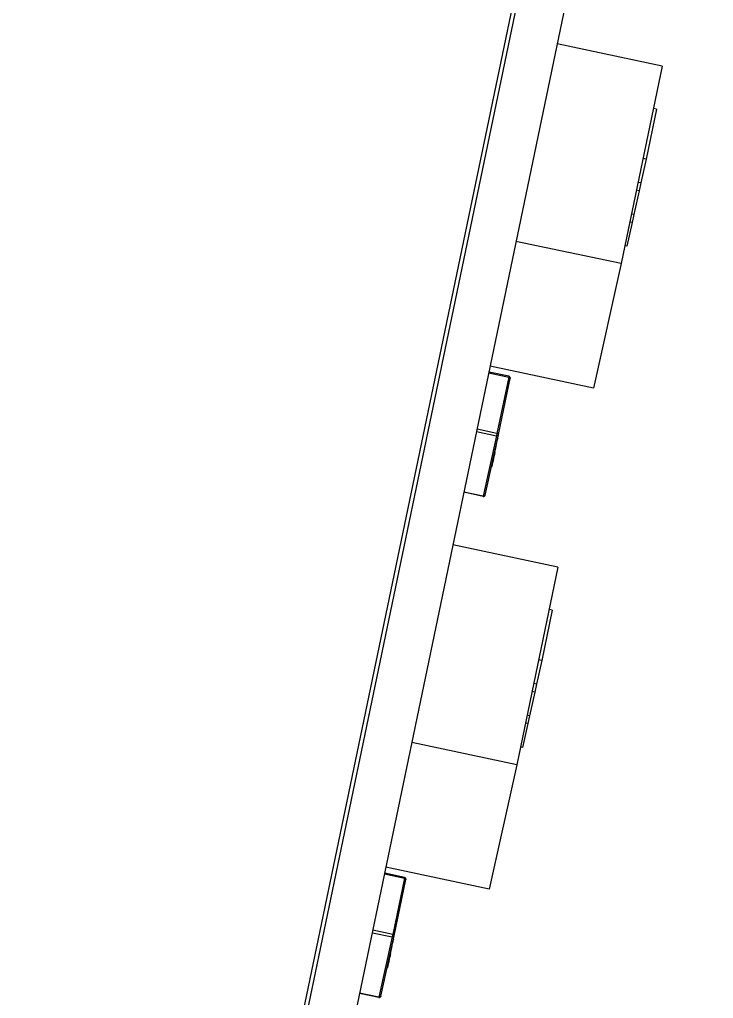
# Model space of a CAD drawing. Header units: millimetres. Extents: x 0 to 432, y 0 to 279.
# Drawn here: x 332.32 to 338.13, y 106.32 to 114.52 of the extents above; entities that cross this region are included whole.
import ezdxf

# ---------------------------------------------------------------- set-up
doc = ezdxf.new("R2010")
doc.units = ezdxf.units.MM
doc.header["$LTSCALE"] = 23.749
doc.layers.get('0').update_dxf_attribs({"linetype": 'CONTINUOUS'})

msp = doc.modelspace()

# ---------------------------------------------------------------- linework, layer by layer
at = {"color": 3, "linetype": 'CONTINUOUS'}
for p, q in [((337.7422, 120.6989), (332.8934, 97.4024)), ((337.1662, 118.0913), (332.3173, 94.7948))]:
    msp.add_line(p, q, dxfattribs=at)
at = {"color": 7, "linetype": 'CONTINUOUS'}
for p, q in [((338.1335, 120.616), (333.2847, 97.3195)), ((337.7036, 114.1327), (336.8229, 114.3192)), ((337.7036, 114.1327), (337.3591, 112.4773)), ((337.657, 113.7723), (337.5695, 113.3518)), ((337.657, 113.7723), (337.6298, 113.7781)), ((337.5695, 113.3518), (337.5256, 113.1531)), ((337.5695, 113.3518), (337.5423, 113.3576)), ((337.5256, 113.1531), (337.5008, 113.1584)), ((337.5248, 113.1533), (337.511, 113.087)), ((337.511, 113.087), (337.4671, 112.8883)), ((337.511, 113.087), (337.487, 113.092)), ((337.4671, 112.8883), (337.4455, 112.8928)), ((337.4663, 112.8884), (337.4524, 112.822)), ((337.4524, 112.822), (337.4086, 112.6233)), ((337.4524, 112.822), (337.4317, 112.8264)), ((337.3591, 112.4773), (336.4784, 112.6638)), ((337.4086, 112.6233), (337.3902, 112.6271)), ((337.3591, 112.4773), (337.1286, 111.4343)), ((336.4187, 111.5335), (336.2524, 111.5687)), ((337.1286, 111.4343), (336.2607, 111.6181)), ((336.251, 111.5618), (336.4173, 111.5266)), ((336.4173, 111.5266), (336.3191, 111.0548)), ((336.3321, 111.0439), (336.4303, 111.5157)), ((336.4187, 111.5335), (336.4173, 111.5266)), ((336.3191, 111.0548), (336.1528, 111.09)), ((336.1485, 111.0698), (336.3148, 111.0346)), ((336.3148, 111.0346), (336.2031, 110.5287)), ((336.2203, 110.5379), (336.332, 111.0438)), ((336.3191, 111.0548), (336.3148, 111.0346)), ((336.3257, 111.0149), (336.3252, 111.0127)), ((336.3101, 110.9446), (336.3112, 110.9443)), ((336.2932, 110.8611), (336.2831, 110.8135)), ((336.2918, 110.8614), (336.2935, 110.861)), ((336.2926, 110.8659), (336.2946, 110.8655)), ((336.2946, 110.8655), (336.2935, 110.861)), ((336.3009, 110.8948), (336.2946, 110.8655)), ((336.272, 110.772), (336.2738, 110.7716)), ((336.2735, 110.7789), (336.2753, 110.7785)), ((336.2753, 110.7785), (336.2738, 110.7716)), ((336.2818, 110.8097), (336.2753, 110.7785)), ((336.2804, 110.81), (336.2822, 110.8096)), ((336.2811, 110.8139), (336.2831, 110.8135)), ((336.2831, 110.8135), (336.2822, 110.8096)), ((336.2025, 110.5265), (336.0407, 110.5607)), ((336.2031, 110.5287), (336.0411, 110.563)), ((336.2031, 110.5287), (336.2025, 110.5265)), ((336.8295, 109.9329), (335.9488, 110.1194)), ((336.8295, 109.9329), (336.4849, 108.2774)), ((336.7829, 109.5724), (336.6954, 109.152)), ((336.7829, 109.5724), (336.7556, 109.5782)), ((336.6954, 109.152), (336.6515, 108.9533)), ((336.6954, 109.152), (336.6681, 109.1577)), ((336.6515, 108.9533), (336.6267, 108.9585)), ((336.6507, 108.9534), (336.6368, 108.8871)), ((336.6368, 108.8871), (336.593, 108.6884)), ((336.6368, 108.8871), (336.6129, 108.8922)), ((336.5783, 108.6221), (336.5344, 108.4234)), ((336.5783, 108.6221), (336.5576, 108.6265)), ((336.593, 108.6884), (336.5714, 108.693)), ((336.5921, 108.6886), (336.5783, 108.6221)), ((336.4849, 108.2774), (335.6042, 108.4639)), ((336.5344, 108.4234), (336.5161, 108.4273)), ((336.4849, 108.2774), (336.2545, 107.2344)), ((336.2545, 107.2344), (335.3866, 107.4182)), ((335.3769, 107.362), (335.5432, 107.3268)), ((335.5446, 107.3336), (335.3783, 107.3688)), ((335.5432, 107.3268), (335.445, 106.855)), ((335.4579, 106.8441), (335.5561, 107.3159)), ((335.5446, 107.3336), (335.5432, 107.3268)), ((335.445, 106.855), (335.2787, 106.8902)), ((335.2744, 106.8699), (335.4407, 106.8347)), ((335.4407, 106.8347), (335.3289, 106.3289)), ((335.3462, 106.338), (335.4579, 106.8439)), ((335.445, 106.855), (335.4407, 106.8347)), ((335.4515, 106.815), (335.4511, 106.8129)), ((335.436, 106.7447), (335.4371, 106.7445)), ((335.4191, 106.6613), (335.409, 106.6137)), ((335.4176, 106.6615), (335.4194, 106.6612)), ((335.4185, 106.666), (335.4204, 106.6656)), ((335.4204, 106.6656), (335.4194, 106.6612)), ((335.4267, 106.6949), (335.4204, 106.6656)), ((335.3979, 106.5721), (335.3997, 106.5717)), ((335.3994, 106.579), (335.4012, 106.5786)), ((335.4012, 106.5786), (335.3997, 106.5717)), ((335.4077, 106.6099), (335.4012, 106.5786)), ((335.4063, 106.6101), (335.408, 106.6098)), ((335.407, 106.6141), (335.409, 106.6137)), ((335.409, 106.6137), (335.408, 106.6098)), ((335.3284, 106.3266), (335.1665, 106.3609)), ((335.3289, 106.3289), (335.167, 106.3632)), ((335.3289, 106.3289), (335.3284, 106.3266))]:
    msp.add_line(p, q, dxfattribs=at)
for centre, radius, start, end in [((336.4156, 111.5188), 0.015, 348.24257, 78.04298), ((327.7957, 112.7224), 8.6992, 348.20611, 348.6658), ((336.3174, 111.047), 0.015, 347.54282, 348.24257), ((319.9896, 114.3409), 16.6713, 348.07036, 348.24429), ((336.2057, 110.5411), 0.015, 258.04296, 347.54211), ((335.5415, 107.3189), 0.015, 348.24257, 78.04298), ((326.9215, 108.5225), 8.6992, 348.20611, 348.66579), ((335.4433, 106.8471), 0.015, 347.54282, 348.24256), ((319.1154, 110.1411), 16.6714, 348.07035, 348.24429), ((335.3315, 106.3413), 0.015, 258.04296, 347.54211)]:
    msp.add_arc(centre, radius, start, end, dxfattribs=at)
for points, knots in [([(336.4173, 111.5266), (336.4192, 111.5262), (336.4227, 111.5251), (336.4265, 111.5229), (336.4287, 111.5207), (336.4298, 111.5191), (336.4304, 111.5174), (336.4304, 111.5163), (336.4303, 111.5157)], [0, 0, 0, 0, 0.313163, 0.593124, 0.713747, 0.81996, 0.913789, 1, 1, 1, 1]), ([(336.3148, 111.0346), (336.3167, 111.0342), (336.3206, 111.034), (336.3259, 111.0356), (336.3302, 111.039), (336.3317, 111.0422), (336.332, 111.0438)], [0, 0, 0, 0, 0.269032, 0.527173, 0.769458, 1, 1, 1, 1]), ([(336.3321, 111.0439), (336.3322, 111.0445), (336.3322, 111.0456), (336.3316, 111.0473), (336.3305, 111.0489), (336.3283, 111.0511), (336.3245, 111.0533), (336.321, 111.0544), (336.3191, 111.0548)], [0, 0, 0, 0, 0.086211, 0.18004, 0.286253, 0.406876, 0.686837, 1, 1, 1, 1]), ([(336.2203, 110.5379), (336.2199, 110.5363), (336.2184, 110.5331), (336.2142, 110.5298), (336.2088, 110.5281), (336.205, 110.5283), (336.2031, 110.5287)], [0, 0, 0, 0, 0.230542, 0.472827, 0.730968, 1, 1, 1, 1]), ([(335.5432, 107.3268), (335.5451, 107.3264), (335.5485, 107.3253), (335.5524, 107.323), (335.5546, 107.3208), (335.5557, 107.3192), (335.5563, 107.3175), (335.5563, 107.3164), (335.5561, 107.3159)], [0, 0, 0, 0, 0.313163, 0.593124, 0.713747, 0.81996, 0.913789, 1, 1, 1, 1]), ([(335.4407, 106.8347), (335.4426, 106.8343), (335.4464, 106.8341), (335.4518, 106.8358), (335.456, 106.8391), (335.4576, 106.8423), (335.4579, 106.8439)], [0, 0, 0, 0, 0.269032, 0.527173, 0.769458, 1, 1, 1, 1]), ([(335.4579, 106.8441), (335.4581, 106.8446), (335.4581, 106.8457), (335.4575, 106.8474), (335.4564, 106.8491), (335.4542, 106.8512), (335.4503, 106.8535), (335.4469, 106.8546), (335.445, 106.855)], [0, 0, 0, 0, 0.086211, 0.18004, 0.286253, 0.406876, 0.686837, 1, 1, 1, 1]), ([(335.3462, 106.338), (335.3458, 106.3364), (335.3443, 106.3333), (335.34, 106.3299), (335.3347, 106.3283), (335.3308, 106.3285), (335.3289, 106.3289)], [0, 0, 0, 0, 0.230542, 0.472827, 0.730968, 1, 1, 1, 1])]:
    msp.add_open_spline(points, degree=3, knots=knots, dxfattribs=at)

doc.saveas('drawing.dxf')
